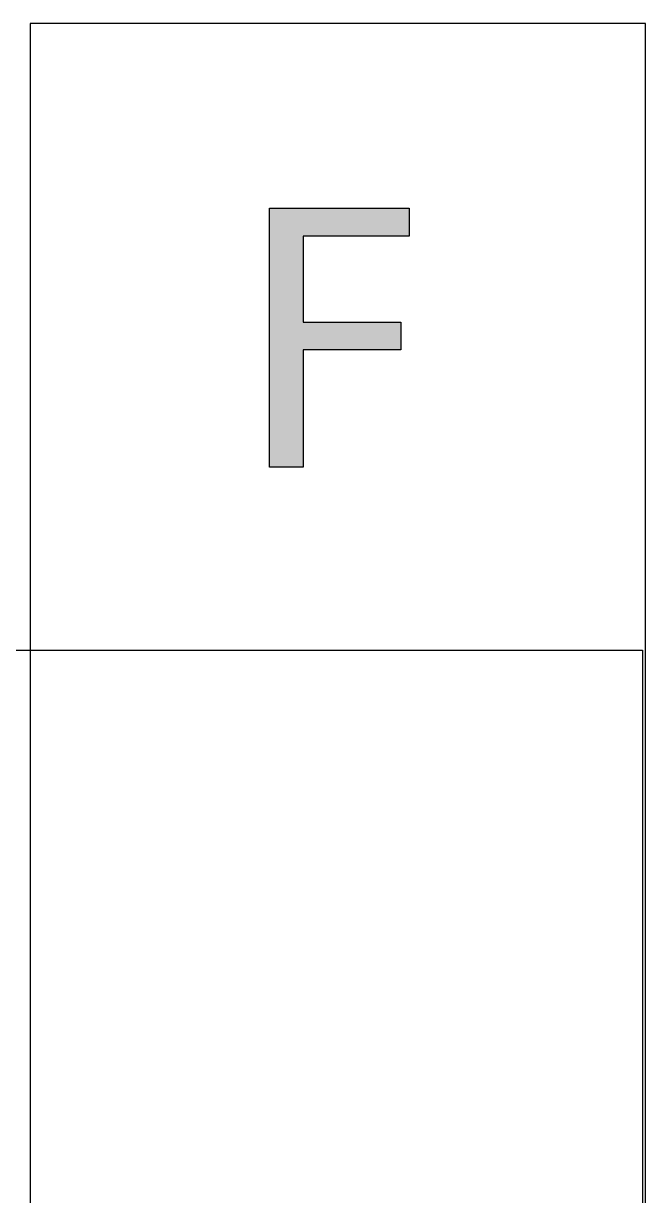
# Model space of a CAD drawing. Extents: x 0 to 360, y -268 to 0.
# Drawn here: x 93.97 to 101.96, y -155.06 to -140 of the extents above; entities that cross this region are included whole.
import ezdxf

# ---------------------------------------------------------------- set-up
doc = ezdxf.new("R2010")
doc.units = 0
doc.layers.add('LAYER_1', color=7, linetype='CONTINUOUS')

# ---------------------------------------------------------------- blocks, each defined once
blk = doc.blocks.new('*U84')
at = {"layer": 'LAYER_1', "color": 250, "extrusion": (0, 0, -1)}
for points in [[(-97.131, -145.701), (-97.131, -142.371), (-97.566, -145.701)], [(-97.566, -145.701), (-97.131, -142.371), (-97.566, -142.371)], [(-98.821, -142.731), (-98.821, -142.371), (-98.925, -142.731)], [(-98.925, -142.731), (-98.821, -142.371), (-98.925, -142.371)]]:
    blk.add_solid(points, dxfattribs=at)
at = {"layer": 'LAYER_1', "color": 250}
for points in [[(97.566, -142.731), (97.566, -142.371), (98.821, -142.731)], [(98.821, -142.731), (97.566, -142.371), (98.821, -142.371)], [(97.566, -144.194), (97.566, -143.838), (98.821, -144.194)], [(98.821, -144.194), (97.566, -143.838), (98.821, -143.838)]]:
    blk.add_solid(points, dxfattribs=at)
blk = doc.blocks.new('BLOCK_9')
at = {"layer": 'LAYER_1'}
blk.add_lwpolyline([(97.131, -142.371), (98.925, -142.371), (98.925, -142.731), (97.566, -142.731), (97.566, -143.838), (98.821, -143.838), (98.821, -144.194), (97.566, -144.194), (97.566, -145.701), (97.131, -145.701), (97.131, -142.371)], dxfattribs=at)
at = {"layer": 'LAYER_1', "color": 250}
blk.add_blockref('*U84', (0, 0), dxfattribs=at)
blk = doc.blocks.new('BLOCK_4')
at = {"layer": 'LAYER_1', "color": 250}
for points in [[(101.963, -140), (94.056, -140), (94.056, -164.001), (101.963, -164.001), (101.963, -140)], [(101.926, -156.001), (10, -156.001), (10, -148.053), (101.926, -148.053), (101.926, -156.001)]]:
    blk.add_lwpolyline(points, dxfattribs=at)
at = {"layer": 'LAYER_1'}
blk.add_blockref('BLOCK_9', (0, 0), dxfattribs=at)

msp = doc.modelspace()

# ---------------------------------------------------------------- block references
at = {"layer": 'LAYER_1'}
msp.add_blockref('BLOCK_4', (0, 0), dxfattribs=at)

doc.saveas('drawing.dxf')
